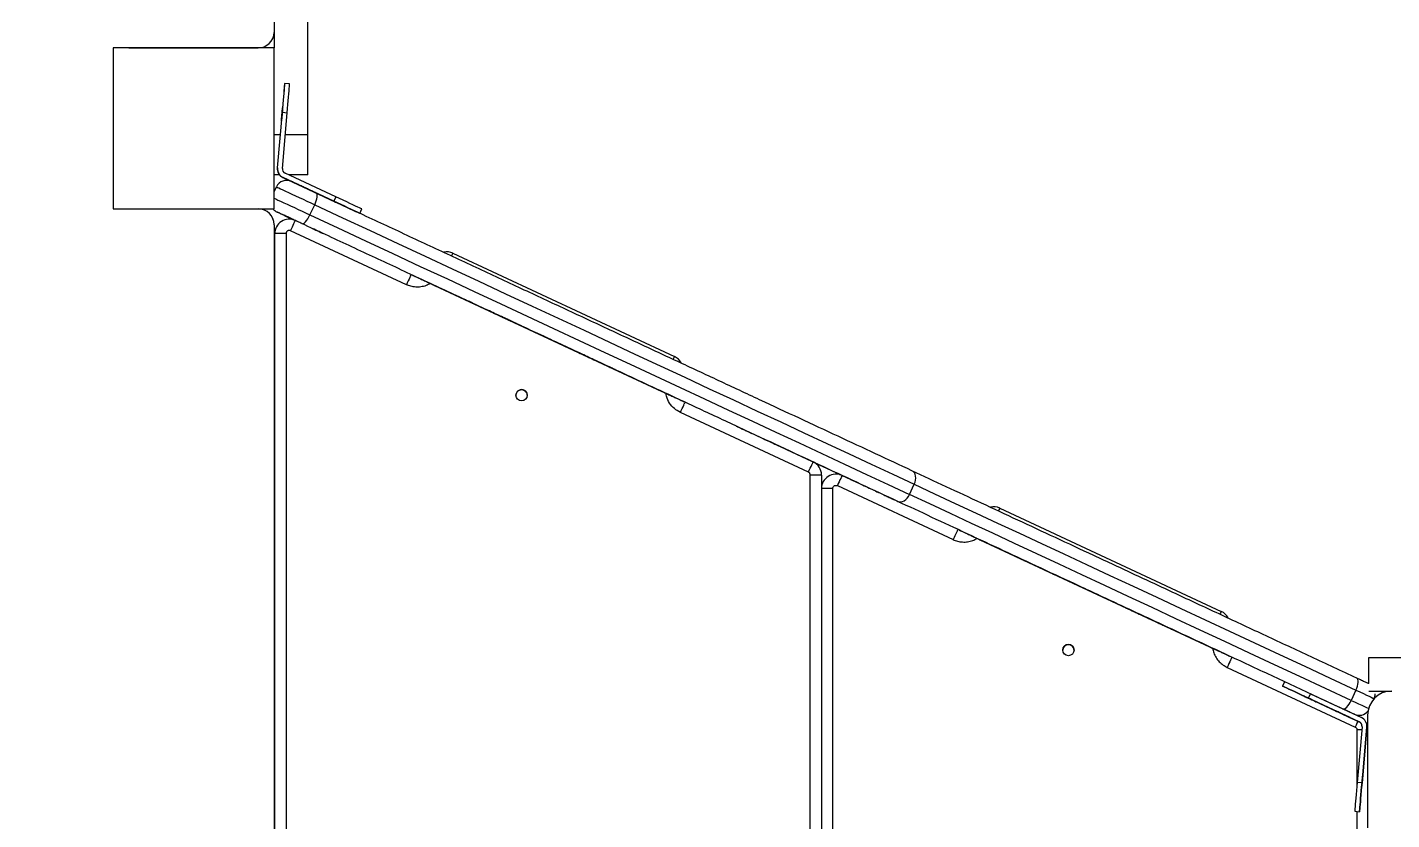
# Model space of a CAD drawing. Header units: millimetres. Extents: x -8083 to 6576, y -6691 to 5601.
# Drawn here: x -1966 to -1118, y -890 to -397 of the extents above; entities that cross this region are included whole.
import ezdxf

# ---------------------------------------------------------------- set-up
doc = ezdxf.new("R2010")
doc.units = ezdxf.units.MM
for name, color, linetype in [('DIKOM_ОБЪЕКТ', 7, 'Continuous'), ('DIKOM_РАЗМЕР_ЗОНА', 7, 'Continuous'), ('DIKOM_РАЗМЕР_ОБЪЕКТА', 7, 'Continuous')]:
    doc.layers.add(name, color=color, linetype=linetype)
doc.styles.add('style1', font='arial.ttf', dxfattribs={"width": 0.8})
doc.dimstyles.new('1-50', dxfattribs={"dimtxt": 300, "dimasz": 200, "dimexe": 100, "dimexo": 0, "dimgap": 100, "dimtad": 1, "dimtxsty": 'style1', "dimcen": 200, "dimclrd": 7, "dimclre": 7, "dimclrt": 7, "dimadec": 1, "dimazin": 2, "dimtfac": 1, "dimtmove": 0, "dimatfit": 2, "dimfxl": 0, "dimlwd": 25, "dimlwe": 18, "dimarcsym": 0})

# ---------------------------------------------------------------- blocks, each defined once
blk = doc.blocks.new('*D9')
at = {"layer": 'Defpoints', "color": 0, "transparency": 16777216}
for p in [(-396.43, 3600.54), (-7041.64, -3045.53), (-3854.35, -3045.53)]:
    blk.add_point(p, dxfattribs=at)
at = {"layer": 'DIKOM_РАЗМЕР_ОБЪЕКТА', "color": 7, "lineweight": 18, "transparency": 16777216}
for p, q in [((-396.43, 3600.54), (-7141.64, 3600.54)), ((-3854.35, -3045.53), (-7141.64, -3045.53))]:
    blk.add_line(p, q, dxfattribs=at)
at = {"layer": 'DIKOM_РАЗМЕР_ОБЪЕКТА', "color": 7, "lineweight": 25, "transparency": 16777216}
blk.add_line((-7041.64, 3400.54), (-7041.64, -2845.53), dxfattribs=at)
at = {"layer": 'DIKOM_РАЗМЕР_ОБЪЕКТА', "color": 7, "transparency": 16777216}
for points in [[(-7074.97, 3400.54), (-7008.3, 3400.54), (-7041.64, 3600.54)], [(-7074.97, -2845.53), (-7008.3, -2845.53), (-7041.64, -3045.53)]]:
    blk.add_solid(points, dxfattribs=at)
at = {"layer": 'DIKOM_РАЗМЕР_ОБЪЕКТА', "color": 7, "transparency": 16777216, "insert": (-7294.81, 463.59), "char_height": 300, "attachment_point": 5, "rotation": 90, "style": 'style1'}
blk.add_mtext('6650', dxfattribs=at)
blk = doc.blocks.new('*D10')
at = {"layer": 'Defpoints', "color": 0, "transparency": 16777216}
for p in [(-4711.62, -59.88), (5076.72, -1609.88), (5076.72, -5900.19)]:
    blk.add_point(p, dxfattribs=at)
at = {"layer": 'DIKOM_РАЗМЕР_ОБЪЕКТА', "color": 7, "lineweight": 18, "transparency": 16777216}
for p, q in [((-4711.62, -59.88), (-4711.62, -6000.19)), ((5076.72, -1609.88), (5076.72, -6000.19))]:
    blk.add_line(p, q, dxfattribs=at)
at = {"layer": 'DIKOM_РАЗМЕР_ОБЪЕКТА', "color": 7, "lineweight": 25, "transparency": 16777216}
blk.add_line((-4511.62, -5900.19), (4876.72, -5900.19), dxfattribs=at)
at = {"layer": 'DIKOM_РАЗМЕР_ОБЪЕКТА', "color": 7, "transparency": 16777216}
for points in [[(-4511.62, -5866.86), (-4511.62, -5933.52), (-4711.62, -5900.19)], [(4876.72, -5866.86), (4876.72, -5933.52), (5076.72, -5900.19)]]:
    blk.add_solid(points, dxfattribs=at)
at = {"layer": 'DIKOM_РАЗМЕР_ОБЪЕКТА', "color": 7, "transparency": 16777216, "insert": (410.05, -5647.02), "char_height": 300, "attachment_point": 5, "style": 'style1'}
blk.add_mtext('10000', dxfattribs=at)
blk = doc.blocks.new('*D12')
at = {"layer": 'Defpoints', "color": 0, "transparency": 16777216}
for p in [(-682.93, 5600.54), (-7632.54, -5169.06), (-3908.34, -5169.06)]:
    blk.add_point(p, dxfattribs=at)
at = {"layer": 'DIKOM_РАЗМЕР_ЗОНА', "color": 7, "lineweight": 18, "transparency": 16777216}
for p, q in [((-682.93, 5600.54), (-7732.54, 5600.54)), ((-3908.34, -5169.06), (-7732.54, -5169.06))]:
    blk.add_line(p, q, dxfattribs=at)
at = {"layer": 'DIKOM_РАЗМЕР_ЗОНА', "color": 7, "lineweight": 25, "transparency": 16777216}
blk.add_line((-7632.54, 5400.54), (-7632.54, -4969.06), dxfattribs=at)
at = {"layer": 'DIKOM_РАЗМЕР_ЗОНА', "color": 7, "transparency": 16777216}
for points in [[(-7665.87, 5400.54), (-7599.2, 5400.54), (-7632.54, 5600.54)], [(-7665.87, -4969.06), (-7599.2, -4969.06), (-7632.54, -5169.06)]]:
    blk.add_solid(points, dxfattribs=at)
at = {"layer": 'DIKOM_РАЗМЕР_ЗОНА', "color": 7, "transparency": 16777216, "insert": (-7885.71, 474.85), "char_height": 300, "attachment_point": 5, "rotation": 90, "style": 'style1'}
blk.add_mtext('10800', dxfattribs=at)

msp = doc.modelspace()

# ---------------------------------------------------------------- linework, layer by layer
at = {"layer": 'DIKOM_ОБЪЕКТ', "color": 7, "linetype": 'Continuous', "lineweight": 15}
for p, q in [((-1812.93, -393.84), (-1812.93, -409.882)), ((-1791.93, -463.84), (-1791.93, -393.84)), ((-1912.93, -409.882), (-1912.93, -509.882)), ((-1812.93, -409.882), (-1912.93, -409.882)), ((-1903.201, -409.882), (-1902.925, -409.878)), ((-1902.925, -409.878), (-1822.925, -409.878)), ((-1812.93, -509.882), (-1812.93, -409.882)), ((-1803.311, -432.139), (-1806.299, -431.878)), ((-1807.995, -449.75), (-1811.028, -484.403)), ((-1810.772, -484.522), (-1807.739, -449.869)), ((-1807.783, -484.783), (-1804.751, -450.13)), ((-1807.739, -449.869), (-1804.751, -450.13)), ((-1809.228, -463.84), (-1812.93, -463.84)), ((-1791.93, -463.84), (-1805.951, -463.84)), ((-1791.93, -488.838), (-1791.93, -463.84)), ((-1809.599, -488.838), (-1812.93, -488.838)), ((-1810.772, -484.522), (-1811.028, -484.403)), ((-1807.33, -490.483), (-1807.586, -490.363)), ((-1807.586, -490.363), (-1776.061, -505.064)), ((-1807.459, -490.423), (-1807.459, -490.423)), ((-1775.933, -505.124), (-1807.459, -490.423)), ((-1807.459, -490.423), (-1775.933, -505.124)), ((-1807.459, -490.423), (-1807.459, -490.423)), ((-1775.933, -505.124), (-1807.459, -490.423)), ((-1807.459, -490.423), (-1775.933, -505.124)), ((-1807.459, -490.424), (-1807.459, -490.424)), ((-1775.933, -505.125), (-1807.459, -490.424)), ((-1807.459, -490.424), (-1775.933, -505.125)), ((-1775.805, -505.183), (-1807.33, -490.483)), ((-1774.537, -502.464), (-1806.062, -487.764)), ((-1791.93, -488.838), (-1803.758, -488.838)), ((-1812.93, -499.28), (-1811.518, -496.253)), ((-1790.655, -513.706), (-1787.697, -507.362)), ((-1775.933, -505.124), (-1775.933, -505.124)), ((-1774.537, -502.464), (-1775.805, -505.183)), ((-1772.852, -506.561), (-1773.232, -506.383)), ((-1912.93, -509.882), (-1812.93, -509.882)), ((-1811.091, -511.9), (-1811.091, -511.902)), ((-1806.162, -514.2), (-1799.724, -517.202)), ((-1759.619, -512.731), (-1758.351, -510.012)), ((-1759.619, -512.731), (-1758.351, -510.012)), ((-1759.619, -512.732), (-1758.351, -510.013)), ((-1759.619, -512.732), (-1758.351, -510.013)), ((-1812.927, -519.672), (-1812.927, -519.67)), ((-1812.925, -519.878), (-1812.925, -1077.09)), ((-1812.518, -1092.093), (-1812.518, -525.363)), ((-1805.518, -525.363), (-1805.518, -1092.093)), ((-1730.669, -557.126), (-1802.673, -523.551)), ((-1701.677, -537.544), (-1563.918, -601.782)), ((-1713.21, -557.544), (-1571.826, -623.473)), ((-1697.802, -564.728), (-1697.802, -564.728)), ((-1596.296, -612.061), (-1596.296, -612.062)), ((-1558.231, -629.812), (-1558.345, -629.759)), ((-1558.231, -629.812), (-1558.231, -629.812)), ((-1480.673, -673.702), (-1560.283, -636.579)), ((-1525.604, -645.026), (-1525.604, -645.025)), ((-1479.518, -675.502), (-1479.518, -675.514)), ((-1479.518, -1390.67), (-1479.518, -675.514)), ((-1472.518, -675.514), (-1472.518, -1390.67)), ((-1465.518, -1401.064), (-1465.518, -683.908)), ((-1462.672, -682.096), (-1390.669, -715.671)), ((-1417.751, -687.594), (-1414.793, -681.25)), ((-1424.097, -692.359), (-1424.097, -692.359)), ((-1361.677, -696.089), (-1223.918, -760.327)), ((-1386.939, -709.687), (-1386.939, -709.687)), ((-1373.991, -715.725), (-1231.314, -782.256)), ((-1353.406, -725.324), (-1353.406, -725.323)), ((-1251.899, -772.656), (-1251.899, -772.657)), ((-1218.365, -788.294), (-1218.474, -788.244)), ((-1218.365, -788.294), (-1218.365, -788.294)), ((-1132.202, -805.167), (-1132.202, -788.882)), ((-1132.202, -788.882), (-1104.999, -788.882)), ((-1220.283, -795.124), (-1140.672, -832.247)), ((-1184.647, -804.016), (-1185.915, -806.735)), ((-1185.915, -806.735), (-1185.915, -806.736)), ((-1169.602, -814.342), (-1168.334, -811.623)), ((-1169.602, -814.342), (-1138.076, -829.043)), ((-1138.076, -829.043), (-1169.602, -814.342)), ((-1169.602, -814.343), (-1169.602, -814.342)), ((-1169.602, -814.343), (-1151.98, -822.56)), ((-1151.98, -822.56), (-1169.602, -814.343)), ((-1168.334, -811.623), (-1136.808, -826.324)), ((-1140.159, -809.314), (-1143.118, -815.658)), ((-1132.202, -809.882), (-1117.93, -809.882)), ((-1128.228, -811.615), (-1128.228, -811.613)), ((-1152.743, -822.204), (-1152.994, -822.086)), ((-1152.994, -822.086), (-1152.994, -822.086)), ((-1152.994, -822.086), (-1152.743, -822.204)), ((-1152.743, -822.204), (-1152.994, -822.087)), ((-1152.994, -822.087), (-1152.994, -822.087)), ((-1152.994, -822.087), (-1152.743, -822.204)), ((-1146.449, -825.139), (-1151.358, -822.849)), ((-1151.358, -822.849), (-1143.805, -826.371)), ((-1128.942, -814.697), (-1128.884, -814.572)), ((-1128.884, -814.573), (-1128.941, -814.696)), ((-1128.884, -814.572), (-1128.884, -814.573)), ((-1148.538, -824.165), (-1145.483, -825.589)), ((-1145.483, -825.59), (-1145.939, -825.377)), ((-1145.939, -825.377), (-1145.483, -825.589)), ((-1144.812, -825.902), (-1145.064, -825.784)), ((-1143.805, -826.371), (-1144.812, -825.902)), ((-1143.805, -826.372), (-1144.812, -825.902)), ((-1144.559, -826.02), (-1138.076, -829.044)), ((-1138.076, -829.044), (-1144.559, -826.02)), ((-1144.559, -826.02), (-1143.805, -826.372)), ((-1143.805, -826.371), (-1143.805, -826.371)), ((-1138.076, -829.043), (-1138.076, -829.043)), ((-1138.076, -829.044), (-1138.076, -829.044)), ((-1132.929, -824.882), (-1132.929, -894.882)), ((-1139.517, -834.059), (-1139.517, -868.176)), ((-1136.355, -832.024), (-1139.386, -866.677)), ((-1133.366, -832.285), (-1136.398, -866.938)), ((-1136.398, -866.938), (-1133.366, -832.285)), ((-1133.366, -832.286), (-1136.398, -866.939)), ((-1136.398, -866.939), (-1133.366, -832.286)), ((-1133.366, -832.285), (-1133.343, -831.762)), ((-1133.343, -831.763), (-1133.366, -832.286)), ((-1133.366, -832.286), (-1133.343, -831.763)), ((-1133.366, -832.285), (-1133.366, -832.285)), ((-1133.366, -832.286), (-1133.366, -832.286)), ((-1133.343, -831.762), (-1133.343, -831.762)), ((-1136.398, -866.938), (-1139.386, -866.677)), ((-1136.398, -866.939), (-1136.398, -866.939)), ((-1140.955, -884.608), (-1137.967, -884.87)), ((-1140.955, -884.609), (-1137.967, -884.87)), ((-1139.517, -884.734), (-1139.517, -1586.968))]:
    msp.add_line(p, q, dxfattribs=at)
at = {"layer": 'DIKOM_ОБЪЕКТ', "color": 7, "linetype": 'Continuous', "lineweight": 15, "flags": 128}
for points in [[(-1807.739, -449.869), (-1807.518, -447.316), (-1807.303, -444.815), (-1807.1, -442.415), (-1806.912, -440.165), (-1806.743, -438.112), (-1806.598, -436.297), (-1806.479, -434.757), (-1806.387, -433.523), (-1806.326, -432.621), (-1806.297, -432.069), (-1806.298, -431.878), (-1806.333, -432.052), (-1806.398, -432.588), (-1806.493, -433.474), (-1806.617, -434.692), (-1806.766, -436.219), (-1806.937, -438.022), (-1807.127, -440.065), (-1807.332, -442.306), (-1807.548, -444.7), (-1807.771, -447.199), (-1807.995, -449.75)], [(-1804.751, -450.13), (-1804.529, -447.578), (-1804.314, -445.076), (-1804.111, -442.676), (-1803.923, -440.427), (-1803.755, -438.373), (-1803.61, -436.558), (-1803.49, -435.018), (-1803.399, -433.785), (-1803.338, -432.883), (-1803.308, -432.33), (-1803.31, -432.139), (-1803.311, -432.139)], [(-1808.338, -455.189), (-1808.332, -455.007), (-1808.294, -454.485), (-1808.23, -453.665), (-1808.142, -452.613), (-1808.04, -451.415), (-1807.931, -450.167), (-1807.824, -448.971), (-1807.727, -447.924), (-1807.649, -447.11), (-1807.595, -446.596), (-1807.571, -446.422), (-1807.578, -446.604), (-1807.615, -447.126), (-1807.68, -447.946), (-1807.767, -448.998), (-1807.869, -450.196), (-1807.978, -451.444), (-1808.086, -452.64), (-1808.182, -453.687), (-1808.261, -454.501), (-1808.314, -455.015), (-1808.338, -455.189)], [(-1811.518, -496.253), (-1811.353, -496.33), (-1810.861, -496.56), (-1810.051, -496.937), (-1808.938, -497.456), (-1807.542, -498.108), (-1805.888, -498.879), (-1804.006, -499.756), (-1801.932, -500.724), (-1799.701, -501.764), (-1797.356, -502.857), (-1794.939, -503.984), (-1792.494, -505.125), (-1790.065, -506.257), (-1787.697, -507.362)], [(-1787.697, -507.362), (-1787.158, -506.106), (-1786.716, -504.863), (-1786.389, -503.68), (-1786.189, -502.603), (-1786.123, -501.673), (-1786.194, -500.926), (-1786.4, -500.391), (-1786.732, -500.088)], [(-1812.93, -503.319), (-1811.896, -503.801), (-1810.5, -504.452), (-1808.846, -505.223), (-1806.965, -506.1), (-1804.89, -507.068), (-1802.66, -508.108), (-1800.315, -509.201), (-1797.897, -510.328), (-1795.452, -511.469), (-1793.023, -512.601), (-1790.655, -513.706)], [(-1787.697, -507.362), (-1770.361, -515.445), (-1753.139, -523.476), (-1736.037, -531.451), (-1719.062, -539.366), (-1702.218, -547.221), (-1685.512, -555.011), (-1668.95, -562.734), (-1652.538, -570.387), (-1636.28, -577.968), (-1620.184, -585.474), (-1604.254, -592.902), (-1588.497, -600.25), (-1572.918, -607.515), (-1557.522, -614.694), (-1542.314, -621.786), (-1527.3, -628.787), (-1512.486, -635.695), (-1497.876, -642.507), (-1483.476, -649.222), (-1469.29, -655.837), (-1455.324, -662.35), (-1441.583, -668.757), (-1428.071, -675.058), (-1414.793, -681.25)], [(-1780.459, -503.013), (-1780.467, -503.01), (-1780.787, -502.861), (-1780.827, -502.842)], [(-1780.459, -503.014), (-1780.467, -503.01), (-1780.787, -502.861), (-1780.827, -502.842)], [(-1776.808, -504.715), (-1775.686, -505.239), (-1774.657, -505.718), (-1773.805, -506.116), (-1773.199, -506.398), (-1772.888, -506.543), (-1772.896, -506.539), (-1773.225, -506.386), (-1773.846, -506.097), (-1774.71, -505.694), (-1775.746, -505.211), (-1776.87, -504.686), (-1777.993, -504.163), (-1779.021, -503.683), (-1779.874, -503.286), (-1780.48, -503.003), (-1780.791, -502.858), (-1780.782, -502.862), (-1780.453, -503.015), (-1779.833, -503.305), (-1778.969, -503.708), (-1777.933, -504.191), (-1776.808, -504.715)], [(-1776.061, -505.064), (-1773.738, -506.147), (-1771.46, -507.209), (-1769.272, -508.229), (-1767.221, -509.186), (-1765.347, -510.06), (-1763.688, -510.833), (-1762.279, -511.491), (-1761.147, -512.018), (-1760.317, -512.405), (-1759.804, -512.644), (-1759.62, -512.73), (-1759.768, -512.661), (-1760.245, -512.439), (-1761.041, -512.068), (-1762.14, -511.555), (-1763.521, -510.911), (-1765.154, -510.15), (-1767.006, -509.286), (-1769.04, -508.338), (-1771.214, -507.324), (-1773.485, -506.265), (-1775.805, -505.183)], [(-1775.933, -505.124), (-1773.611, -506.207), (-1771.337, -507.267), (-1769.156, -508.284), (-1767.113, -509.237), (-1765.25, -510.106), (-1763.604, -510.873), (-1762.209, -511.523), (-1761.094, -512.044), (-1760.28, -512.423), (-1759.785, -512.654), (-1759.619, -512.731), (-1759.785, -512.654), (-1760.28, -512.423), (-1761.094, -512.044), (-1762.209, -511.523), (-1763.604, -510.873), (-1765.25, -510.106), (-1767.113, -509.237), (-1769.156, -508.284), (-1771.337, -507.267), (-1773.611, -506.207), (-1775.933, -505.124)], [(-1775.933, -505.124), (-1773.611, -506.207), (-1771.337, -507.268), (-1769.156, -508.285), (-1767.113, -509.237), (-1765.25, -510.106), (-1763.604, -510.874), (-1762.209, -511.524), (-1761.094, -512.044), (-1760.28, -512.423), (-1759.785, -512.654), (-1759.619, -512.732), (-1759.785, -512.654), (-1760.28, -512.423), (-1761.094, -512.044), (-1762.209, -511.524), (-1763.604, -510.873), (-1765.25, -510.106), (-1767.113, -509.237), (-1769.156, -508.285), (-1771.337, -507.268), (-1773.611, -506.207), (-1775.933, -505.124)], [(-1775.933, -505.125), (-1773.611, -506.208), (-1771.337, -507.268), (-1769.156, -508.285), (-1767.113, -509.238), (-1765.25, -510.107), (-1763.604, -510.874), (-1762.209, -511.524), (-1761.094, -512.045), (-1760.28, -512.424), (-1759.785, -512.655), (-1759.619, -512.732), (-1759.785, -512.655), (-1760.28, -512.424), (-1761.094, -512.045), (-1762.209, -511.524), (-1763.604, -510.874), (-1765.25, -510.106), (-1767.113, -509.238), (-1769.156, -508.285), (-1771.337, -507.268), (-1773.611, -506.207), (-1775.933, -505.125)], [(-1758.351, -510.012), (-1758.5, -509.942), (-1758.977, -509.72), (-1759.773, -509.349), (-1760.873, -508.836), (-1762.253, -508.193), (-1763.886, -507.431), (-1765.738, -506.567), (-1767.772, -505.619), (-1769.947, -504.605), (-1772.217, -503.546), (-1774.537, -502.464)], [(-1802.673, -523.551), (-1802.095, -522.313), (-1801.54, -521.123), (-1801.029, -520.026), (-1800.581, -519.065), (-1800.213, -518.276), (-1799.939, -517.689), (-1799.771, -517.328), (-1799.714, -517.207)], [(-1795.607, -519.12), (-1795.161, -519.18), (-1794.619, -518.993), (-1794.001, -518.568), (-1793.33, -517.919), (-1792.634, -517.074), (-1791.938, -516.063), (-1791.27, -514.926), (-1790.655, -513.706)], [(-1790.655, -513.706), (-1773.319, -521.789), (-1756.097, -529.82), (-1738.996, -537.795), (-1722.02, -545.711), (-1705.177, -553.565), (-1688.471, -561.355), (-1671.909, -569.078), (-1655.496, -576.731), (-1639.239, -584.312), (-1623.142, -591.818), (-1607.213, -599.246), (-1591.456, -606.594), (-1575.876, -613.859), (-1560.48, -621.038), (-1545.272, -628.13), (-1530.258, -635.131), (-1515.444, -642.039), (-1500.834, -648.852), (-1486.434, -655.566), (-1472.249, -662.181), (-1458.283, -668.694), (-1444.541, -675.101), (-1431.029, -681.402), (-1417.751, -687.594)], [(-1805.518, -525.363), (-1806.883, -525.363), (-1808.196, -525.363), (-1809.406, -525.363), (-1810.467, -525.363), (-1811.338, -525.363), (-1811.985, -525.363), (-1812.383, -525.363), (-1812.518, -525.363)], [(-1789.34, -522.043), (-1789.179, -522.118), (-1788.71, -522.337), (-1787.975, -522.679), (-1787.038, -523.116), (-1785.985, -523.607), (-1784.907, -524.11), (-1783.902, -524.579), (-1783.057, -524.973), (-1782.448, -525.256), (-1782.129, -525.405), (-1782.129, -525.405), (-1782.448, -525.256), (-1783.057, -524.973), (-1783.902, -524.579), (-1784.907, -524.11), (-1785.985, -523.607), (-1787.038, -523.116), (-1787.975, -522.679), (-1788.71, -522.337), (-1789.179, -522.118), (-1789.34, -522.043)], [(-1789.34, -522.043), (-1789.179, -522.118), (-1788.71, -522.337), (-1787.975, -522.68), (-1787.038, -523.116), (-1785.985, -523.607), (-1784.907, -524.11), (-1783.902, -524.579), (-1783.057, -524.973), (-1782.448, -525.257), (-1782.129, -525.405), (-1782.129, -525.405), (-1782.448, -525.257), (-1783.057, -524.973), (-1783.902, -524.579), (-1784.907, -524.11), (-1785.985, -523.607), (-1787.038, -523.116), (-1787.975, -522.68), (-1788.71, -522.337), (-1789.179, -522.118), (-1789.34, -522.043)], [(-1789.34, -522.044), (-1789.179, -522.119), (-1788.71, -522.338), (-1787.975, -522.68), (-1787.038, -523.117), (-1785.985, -523.608), (-1784.907, -524.11), (-1783.902, -524.579), (-1783.057, -524.973), (-1782.448, -525.257), (-1782.129, -525.406), (-1782.129, -525.406), (-1782.448, -525.257), (-1783.057, -524.973), (-1783.902, -524.579), (-1784.907, -524.11), (-1785.985, -523.608), (-1787.038, -523.117), (-1787.975, -522.68), (-1788.71, -522.338), (-1789.179, -522.119), (-1789.34, -522.044)], [(-1789.34, -522.044), (-1789.179, -522.119), (-1788.71, -522.338), (-1787.975, -522.681), (-1787.038, -523.117), (-1785.985, -523.608), (-1784.907, -524.111), (-1783.902, -524.58), (-1783.057, -524.974), (-1782.448, -525.258), (-1782.129, -525.406), (-1782.129, -525.406), (-1782.448, -525.258), (-1783.057, -524.974), (-1783.902, -524.58), (-1784.907, -524.111), (-1785.985, -523.608), (-1787.038, -523.117), (-1787.975, -522.681), (-1788.71, -522.338), (-1789.179, -522.119), (-1789.34, -522.044)], [(-1702.52, -539.352), (-1702.175, -538.614), (-1701.902, -538.027), (-1701.734, -537.666), (-1701.677, -537.544)], [(-1727.71, -550.782), (-1727.768, -550.904), (-1727.936, -551.265), (-1728.209, -551.852), (-1728.577, -552.64), (-1729.026, -553.602), (-1729.537, -554.699), (-1730.092, -555.889), (-1730.669, -557.126)], [(-1564.761, -603.59), (-1564.417, -602.852), (-1564.143, -602.265), (-1563.975, -601.904), (-1563.918, -601.782)], [(-1560.283, -636.579), (-1559.706, -635.341), (-1559.151, -634.151), (-1558.64, -633.054), (-1558.191, -632.093), (-1557.823, -631.304), (-1557.55, -630.717), (-1557.381, -630.356), (-1557.325, -630.235)], [(-1480.673, -673.702), (-1480.095, -672.464), (-1479.541, -671.274), (-1479.029, -670.177), (-1478.581, -669.216), (-1478.213, -668.427), (-1477.939, -667.841), (-1477.771, -667.48), (-1477.714, -667.358)], [(-1472.518, -675.514), (-1472.652, -675.514), (-1473.05, -675.514), (-1473.697, -675.514), (-1474.568, -675.514), (-1475.629, -675.514), (-1476.839, -675.514), (-1478.152, -675.514), (-1479.518, -675.514)], [(-1459.714, -675.751), (-1459.771, -675.873), (-1459.939, -676.234), (-1460.213, -676.821), (-1460.581, -677.61), (-1461.029, -678.571), (-1461.54, -679.668), (-1462.095, -680.858), (-1462.672, -682.096)], [(-1414.793, -681.25), (-1414.301, -679.972), (-1413.997, -678.665), (-1413.893, -677.378), (-1413.994, -676.161), (-1414.295, -675.06), (-1414.785, -674.118), (-1415.444, -673.371), (-1416.248, -672.848)], [(-1465.518, -683.908), (-1466.883, -683.908), (-1468.197, -683.908), (-1469.407, -683.908), (-1470.467, -683.908), (-1471.338, -683.908), (-1471.985, -683.908), (-1472.383, -683.908), (-1472.518, -683.908)], [(-1414.793, -681.25), (-1402.196, -687.124), (-1389.361, -693.109), (-1376.293, -699.202), (-1362.999, -705.402), (-1349.482, -711.705), (-1335.749, -718.109), (-1321.805, -724.611), (-1307.656, -731.209), (-1293.307, -737.9), (-1278.765, -744.681), (-1264.035, -751.55), (-1249.123, -758.503), (-1234.035, -765.539), (-1218.777, -772.654), (-1203.356, -779.845), (-1187.777, -787.109), (-1172.047, -794.444), (-1156.172, -801.847), (-1140.159, -809.314)], [(-1425.123, -691.88), (-1424.205, -692.16), (-1423.209, -692.185), (-1422.173, -691.954), (-1421.136, -691.477), (-1420.139, -690.772), (-1419.22, -689.865), (-1418.413, -688.792), (-1417.751, -687.594)], [(-1143.118, -815.658), (-1159.131, -808.191), (-1175.005, -800.789), (-1190.735, -793.454), (-1206.314, -786.189), (-1221.736, -778.998), (-1236.993, -771.883), (-1252.081, -764.847), (-1266.993, -757.894), (-1281.724, -751.025), (-1296.266, -744.244), (-1310.614, -737.553), (-1324.763, -730.955), (-1338.708, -724.453), (-1352.441, -718.049), (-1365.957, -711.746), (-1379.252, -705.547), (-1392.319, -699.453), (-1405.154, -693.468), (-1417.751, -687.594)], [(-1361.677, -696.089), (-1361.734, -696.211), (-1361.902, -696.572), (-1362.175, -697.158), (-1362.508, -697.87)], [(-1387.711, -709.327), (-1387.767, -709.449), (-1387.936, -709.81), (-1388.209, -710.396), (-1388.577, -711.185), (-1389.025, -712.147), (-1389.537, -713.244), (-1390.092, -714.434), (-1390.669, -715.671)], [(-1223.918, -760.327), (-1223.975, -760.449), (-1224.143, -760.81), (-1224.416, -761.396), (-1224.749, -762.108)], [(-1217.325, -788.779), (-1217.382, -788.901), (-1217.55, -789.262), (-1217.823, -789.849), (-1218.191, -790.638), (-1218.64, -791.599), (-1219.151, -792.696), (-1219.706, -793.886), (-1220.283, -795.124)], [(-1140.159, -809.314), (-1139.628, -808.055), (-1139.209, -806.801), (-1138.92, -805.601), (-1138.77, -804.5), (-1138.765, -803.542), (-1138.906, -802.762), (-1139.187, -802.192), (-1139.599, -801.852)], [(-1169.602, -814.342), (-1171.923, -813.26), (-1174.198, -812.199), (-1176.378, -811.182), (-1178.422, -810.23), (-1180.285, -809.361), (-1181.931, -808.593), (-1183.325, -807.943), (-1184.441, -807.423), (-1185.254, -807.043), (-1185.749, -806.813), (-1185.915, -806.735), (-1185.749, -806.813), (-1185.254, -807.043), (-1184.441, -807.423), (-1183.325, -807.943), (-1181.931, -808.593), (-1180.285, -809.361), (-1178.422, -810.229), (-1176.378, -811.182), (-1174.198, -812.199), (-1171.923, -813.26), (-1169.602, -814.342)], [(-1169.602, -814.343), (-1171.923, -813.26), (-1174.198, -812.2), (-1176.378, -811.183), (-1178.422, -810.23), (-1180.285, -809.361), (-1181.931, -808.594), (-1183.325, -807.943), (-1184.441, -807.423), (-1185.254, -807.044), (-1185.749, -806.813), (-1185.915, -806.736), (-1185.749, -806.813), (-1185.254, -807.044), (-1184.441, -807.423), (-1183.325, -807.943), (-1181.931, -808.594), (-1180.285, -809.361), (-1178.422, -810.23), (-1176.378, -811.183), (-1174.198, -812.2), (-1171.923, -813.26), (-1169.602, -814.343)], [(-1168.696, -814.765), (-1167.572, -815.289), (-1166.539, -815.77), (-1165.682, -816.17), (-1165.068, -816.456), (-1164.748, -816.605), (-1164.748, -816.605), (-1165.068, -816.456), (-1165.682, -816.17), (-1166.539, -815.77), (-1167.572, -815.289), (-1168.696, -814.765), (-1169.819, -814.241), (-1170.851, -813.76), (-1171.709, -813.36), (-1172.323, -813.073), (-1172.642, -812.924), (-1172.642, -812.924), (-1172.323, -813.073), (-1171.709, -813.359), (-1170.851, -813.759), (-1169.819, -814.241), (-1168.696, -814.765)], [(-1168.696, -814.765), (-1167.572, -815.289), (-1166.539, -815.771), (-1165.682, -816.171), (-1165.068, -816.457), (-1164.748, -816.606), (-1164.748, -816.606), (-1165.068, -816.457), (-1165.682, -816.171), (-1166.539, -815.771), (-1167.572, -815.289), (-1168.696, -814.765), (-1169.819, -814.242), (-1170.851, -813.76), (-1171.709, -813.36), (-1172.323, -813.074), (-1172.642, -812.925), (-1172.642, -812.925), (-1172.323, -813.074), (-1171.709, -813.36), (-1170.851, -813.76), (-1169.819, -814.242), (-1168.696, -814.765)], [(-1140.159, -809.314), (-1137.761, -810.432), (-1135.565, -811.456), (-1133.619, -812.364), (-1131.964, -813.135), (-1130.639, -813.753), (-1129.671, -814.205), (-1129.082, -814.479), (-1128.884, -814.572)], [(-1148.473, -820.884), (-1147.949, -820.98), (-1147.331, -820.829), (-1146.643, -820.436), (-1145.912, -819.817), (-1145.165, -818.994), (-1144.432, -818.001), (-1143.741, -816.874), (-1143.118, -815.658)], [(-1143.118, -815.658), (-1140.719, -816.776), (-1138.523, -817.801), (-1136.577, -818.708), (-1134.923, -819.479), (-1133.598, -820.097), (-1132.63, -820.549), (-1132.332, -820.688)], [(-1138.982, -828.621), (-1139.029, -828.722), (-1139.54, -829.819), (-1140.095, -831.009), (-1140.672, -832.247)], [(-1133.855, -829.339), (-1133.32, -830.345), (-1132.929, -831.367)], [(-1136.533, -834.059), (-1136.839, -834.059), (-1138.152, -834.059), (-1139.517, -834.059)], [(-1132.929, -834.059), (-1133.051, -834.059), (-1133.521, -834.059)], [(-1135.927, -861.559), (-1135.943, -861.736), (-1135.988, -862.254), (-1136.059, -863.071), (-1136.151, -864.121), (-1136.256, -865.318), (-1136.365, -866.566), (-1136.47, -867.763), (-1136.562, -868.812), (-1136.633, -869.629), (-1136.679, -870.148), (-1136.694, -870.325), (-1136.679, -870.148), (-1136.633, -869.629), (-1136.562, -868.812), (-1136.47, -867.763), (-1136.365, -866.566), (-1136.256, -865.318), (-1136.151, -864.121), (-1136.059, -863.071), (-1135.988, -862.254), (-1135.943, -861.736), (-1135.927, -861.559)], [(-1135.927, -861.559), (-1135.943, -861.737), (-1135.988, -862.255), (-1136.059, -863.072), (-1136.151, -864.122), (-1136.256, -865.319), (-1136.365, -866.566), (-1136.47, -867.763), (-1136.562, -868.813), (-1136.633, -869.63), (-1136.679, -870.148), (-1136.694, -870.326), (-1136.679, -870.148), (-1136.633, -869.63), (-1136.562, -868.813), (-1136.47, -867.763), (-1136.365, -866.566), (-1136.256, -865.319), (-1136.151, -864.122), (-1136.059, -863.072), (-1135.988, -862.255), (-1135.943, -861.737), (-1135.927, -861.559)], [(-1139.386, -866.677), (-1139.609, -869.228), (-1139.828, -871.728), (-1140.038, -874.126), (-1140.235, -876.371), (-1140.414, -878.419), (-1140.572, -880.228), (-1140.706, -881.762), (-1140.814, -882.988), (-1140.892, -883.882), (-1140.939, -884.426), (-1140.955, -884.608), (-1140.955, -884.608)], [(-1136.398, -866.938), (-1136.621, -869.49), (-1136.84, -871.99), (-1137.049, -874.387), (-1137.246, -876.633), (-1137.425, -878.681), (-1137.583, -880.49), (-1137.717, -882.023), (-1137.825, -883.249), (-1137.903, -884.143), (-1137.951, -884.687), (-1137.967, -884.87), (-1137.951, -884.687), (-1137.903, -884.143), (-1137.825, -883.249), (-1137.717, -882.023), (-1137.583, -880.49), (-1137.425, -878.681), (-1137.246, -876.633), (-1137.049, -874.387), (-1136.84, -871.99), (-1136.621, -869.49), (-1136.398, -866.938)], [(-1136.398, -866.939), (-1136.621, -869.491), (-1136.84, -871.991), (-1137.049, -874.388), (-1137.246, -876.633), (-1137.425, -878.681), (-1137.583, -880.49), (-1137.717, -882.024), (-1137.825, -883.25), (-1137.903, -884.144), (-1137.951, -884.688), (-1137.967, -884.87), (-1137.951, -884.688), (-1137.903, -884.144), (-1137.825, -883.25), (-1137.717, -882.024), (-1137.583, -880.49), (-1137.425, -878.681), (-1137.246, -876.633), (-1137.049, -874.388), (-1136.84, -871.991), (-1136.621, -869.491), (-1136.398, -866.939)]]:
    msp.add_lwpolyline(points, dxfattribs=at)
at = {"layer": 'DIKOM_ОБЪЕКТ', "color": 7, "linetype": 'Continuous', "lineweight": 15}
for centre in [(-1659, -625.854), (-1319, -784.399)]:
    msp.add_circle(centre, 3.5, dxfattribs=at)
for centre, radius, start, end in [((-1822.925, -399.878), 10, 270, 358.215521), ((-1805.05, -484.925), 6.001, 175.004375, 244.994476), ((-1804.795, -485.045), 6, 174.998059, 245.000793), ((-1804.795, -485.045), 3, 174.995745, 245.009982), ((-1805.174, -499.212), 7, 65, 155), ((-1859.704, -692.303), 205.045, 64.939234, 65.052441), ((-1822.925, -519.878), 10, 359.999915, 88.414485), ((-1822.925, -519.876), 10, 1.18119, 88.165464), ((-1808.133, -505.557), 7, 218.151, 245), ((-1808.133, -505.556), 7, 218.168644, 245), ((-1803.518, -525.363), 9, 65, 180), ((-1705.48, -545.701), 9, 65, 102.677336), ((-1567.722, -609.939), 9, 27.371601, 65), ((-1659, -625.854), 3.5, 0, 180.360333), ((-1481.518, -675.514), 9, 0, 65), ((-1463.518, -683.908), 9, 65, 180), ((-1365.48, -704.246), 9, 65, 102.67734), ((-1227.722, -768.484), 9, 27.371599, 65), ((-1319, -784.399), 3.5, 0, 180), ((-1117.93, -824.882), 15, 90, 180), ((-1135.228, -811.613), 7, 335, 0), ((-1135.228, -811.615), 7, 335, 0), ((-1138.186, -817.958), 7, 245, 321.491918), ((-1138.186, -817.959), 7, 245, 321.487875), ((-1139.343, -831.762), 3, 355, 65), ((-1139.343, -831.762), 3, 0, 65), ((-1139.343, -831.763), 3, 0, 65), ((-1139.343, -831.763), 3, 0, 65), ((-1139.343, -831.762), 6, 355, 65)]:
    msp.add_arc(centre, radius, start, end, dxfattribs=at)
for points, knots in [([(-1786.732, -500.088), (-1787.62, -499.674), (-1789.421, -498.834), (-1792.249, -497.515), (-1794.959, -496.251), (-1797.395, -495.115), (-1799.454, -494.155), (-1801.017, -493.426), (-1802.028, -492.955), (-1802.154, -492.896), (-1802.216, -492.867)], [0, 0, 0, 0, 0.1232396, 0.2500022, 0.3767504, 0.4999932, 0.6232321, 0.7499967, 0.8767585, 1, 1, 1, 1]), ([(-1416.248, -672.848), (-1423.744, -669.352), (-1438.744, -662.357), (-1462.129, -651.453), (-1486.162, -640.246), (-1510.886, -628.717), (-1536.246, -616.892), (-1562.209, -604.784), (-1588.738, -592.414), (-1615.789, -579.8), (-1643.321, -566.962), (-1671.289, -553.92), (-1699.649, -540.695), (-1728.358, -527.308), (-1757.355, -513.787), (-1776.944, -504.652), (-1786.732, -500.088)], [0, 0, 0, 0, 0.0710312, 0.1421529, 0.213518, 0.2850089, 0.3566012, 0.4282879, 0.4999995, 0.5717098, 0.6433981, 0.7149897, 0.7864797, 0.8578457, 0.9289675, 1, 1, 1, 1]), ([(-1795.607, -519.12), (-1796.495, -518.706), (-1798.296, -517.866), (-1801.124, -516.548), (-1803.834, -515.284), (-1806.27, -514.148), (-1808.329, -513.188), (-1809.892, -512.459), (-1810.903, -511.987), (-1811.029, -511.929), (-1811.091, -511.9)], [0, 0, 0, 0, 0.1232387, 0.2499994, 0.3767658, 0.4999923, 0.6232362, 0.7499976, 0.8767579, 1, 1, 1, 1]), ([(-1811.091, -511.902), (-1811.029, -511.931), (-1810.902, -511.989), (-1809.876, -512.468), (-1808.319, -513.194), (-1806.874, -513.868), (-1806.162, -514.2)], [0, 0, 0, 0, 0.2464486, 0.5000052, 0.7535723, 1, 1, 1, 1]), ([(-1802.673, -523.551), (-1802.827, -523.492), (-1803.14, -523.372), (-1803.651, -523.347), (-1804.149, -523.443), (-1804.603, -523.659), (-1804.991, -523.98), (-1805.289, -524.391), (-1805.481, -524.864), (-1805.506, -525.199), (-1805.518, -525.363)], [0, 0, 0, 0, 0.1229349, 0.2500217, 0.376959, 0.4999929, 0.6229953, 0.7500234, 0.8769728, 1, 1, 1, 1]), ([(-1425.123, -691.88), (-1432.619, -688.385), (-1447.62, -681.39), (-1471.005, -670.485), (-1495.037, -659.279), (-1519.761, -647.749), (-1545.121, -635.924), (-1571.084, -623.817), (-1597.613, -611.446), (-1624.664, -598.832), (-1652.196, -585.994), (-1680.164, -572.952), (-1708.525, -559.728), (-1737.233, -546.341), (-1766.23, -532.819), (-1785.819, -523.685), (-1795.607, -519.12)], [0, 0, 0, 0, 0.0710322, 0.1421539, 0.2135187, 0.2850089, 0.3566012, 0.4282889, 0.4999994, 0.5717105, 0.643398, 0.7149896, 0.7864803, 0.8578455, 0.9289673, 1, 1, 1, 1]), ([(-1726.804, -551.205), (-1726.76, -551.226), (-1726.669, -551.268), (-1725.913, -551.621), (-1724.659, -552.205), (-1722.89, -553.03), (-1720.717, -554.044), (-1718.28, -555.18), (-1715.747, -556.361), (-1714.039, -557.158), (-1713.21, -557.544)], [0, 0, 0, 0, 0.1165153, 0.2400132, 0.3686477, 0.5000072, 0.6313583, 0.7599949, 0.8834975, 1, 1, 1, 1]), ([(-1715.753, -556.358), (-1716.631, -556.83), (-1718.48, -557.825), (-1721.599, -558.563), (-1724.815, -558.7), (-1727.896, -558.244), (-1729.762, -557.492), (-1730.669, -557.126)], [0, 0, 0, 0, 0.1919839, 0.4042796, 0.6121529, 0.8117164, 1, 1, 1, 1]), ([(-1647.367, -588.247), (-1649.324, -587.335), (-1653.407, -585.43), (-1659.583, -582.55), (-1665.328, -579.871), (-1670.436, -577.49), (-1674.9, -575.408), (-1679.107, -573.446), (-1683.001, -571.631), (-1686.513, -569.992), (-1689.583, -568.561), (-1692.191, -567.345), (-1694.519, -566.26), (-1696.363, -565.399), (-1697.582, -564.831), (-1697.73, -564.762), (-1697.802, -564.728)], [0, 0, 0, 0, 0.0739315, 0.1542864, 0.2369041, 0.3014864, 0.3660779, 0.4320343, 0.4979969, 0.5639518, 0.6299169, 0.6944989, 0.7590862, 0.8416993, 0.9220581, 1, 1, 1, 1]), ([(-1697.802, -564.728), (-1697.73, -564.762), (-1697.582, -564.831), (-1696.363, -565.399), (-1694.519, -566.259), (-1692.191, -567.344), (-1689.583, -568.56), (-1686.514, -569.992), (-1683.001, -571.63), (-1679.107, -573.445), (-1674.901, -575.407), (-1670.436, -577.489), (-1665.329, -579.87), (-1659.584, -582.549), (-1653.303, -585.478), (-1647.049, -588.394), (-1640.796, -591.31), (-1634.515, -594.239), (-1628.77, -596.918), (-1623.663, -599.3), (-1619.198, -601.381), (-1614.991, -603.343), (-1611.098, -605.159), (-1607.585, -606.797), (-1604.516, -608.228), (-1601.907, -609.444), (-1599.58, -610.53), (-1597.735, -611.39), (-1596.517, -611.958), (-1596.369, -612.027), (-1596.296, -612.061)], [0, 0, 0, 0, 0.038814, 0.0788323, 0.1199759, 0.1521387, 0.1843032, 0.2171502, 0.2499994, 0.2828478, 0.3156959, 0.3478595, 0.3800248, 0.4211658, 0.461183, 0.5000006, 0.5388128, 0.5788322, 0.6199762, 0.6521384, 0.6843027, 0.7171497, 0.7499994, 0.7828468, 0.8156962, 0.8478595, 0.8800243, 0.9211653, 0.9611845, 1, 1, 1, 1]), ([(-1596.296, -612.062), (-1596.369, -612.028), (-1596.517, -611.959), (-1597.735, -611.391), (-1599.58, -610.531), (-1601.907, -609.445), (-1604.516, -608.229), (-1607.584, -606.798), (-1611.098, -605.159), (-1614.991, -603.344), (-1619.198, -601.382), (-1623.662, -599.3), (-1628.77, -596.919), (-1634.515, -594.24), (-1640.691, -591.36), (-1644.775, -589.456), (-1646.732, -588.543)], [0, 0, 0, 0, 0.0779387, 0.1582944, 0.2409106, 0.3054934, 0.370081, 0.4360359, 0.5020002, 0.567956, 0.6339189, 0.6984989, 0.7630865, 0.8456977, 0.9260569, 1, 1, 1, 1]), ([(-1571.826, -623.473), (-1570.996, -623.859), (-1569.288, -624.656), (-1566.755, -625.837), (-1564.318, -626.973), (-1562.145, -627.987), (-1560.376, -628.811), (-1559.123, -629.396), (-1558.366, -629.749), (-1558.275, -629.791), (-1558.231, -629.812)], [0, 0, 0, 0, 0.1165197, 0.240004, 0.36864, 0.5000044, 0.631363, 0.7599882, 0.8834805, 1, 1, 1, 1]), ([(-1560.283, -636.579), (-1561.572, -635.849), (-1564.204, -634.36), (-1567.121, -630.815), (-1568.849, -627.469), (-1569.084, -625.331), (-1569.151, -624.72)], [0, 0, 0, 0, 0.2857585, 0.5832563, 0.8807645, 1, 1, 1, 1]), ([(-1525.604, -645.025), (-1525.531, -645.059), (-1525.383, -645.128), (-1524.165, -645.696), (-1522.32, -646.556), (-1519.993, -647.642), (-1517.384, -648.858), (-1514.316, -650.289), (-1510.802, -651.927), (-1506.909, -653.743), (-1502.702, -655.705), (-1498.237, -657.787), (-1493.13, -660.168), (-1487.385, -662.847), (-1481.104, -665.776), (-1474.851, -668.692), (-1468.597, -671.608), (-1462.316, -674.537), (-1456.572, -677.216), (-1451.464, -679.597), (-1447, -681.679), (-1442.792, -683.641), (-1438.9, -685.456), (-1435.386, -687.095), (-1432.317, -688.526), (-1429.709, -689.742), (-1427.381, -690.827), (-1425.537, -691.687), (-1424.318, -692.256), (-1424.17, -692.325), (-1424.097, -692.359)], [0, 0, 0, 0, 0.0388141, 0.078832, 0.1199755, 0.1521377, 0.1843035, 0.2171495, 0.2500003, 0.2828464, 0.3156969, 0.347858, 0.3800234, 0.4211643, 0.4611839, 0.499999, 0.5388136, 0.5788307, 0.6199748, 0.6521367, 0.6843035, 0.71715, 0.7500001, 0.7828471, 0.8156964, 0.8478585, 0.8800239, 0.9211649, 0.9611845, 1, 1, 1, 1]), ([(-1477.712, -667.359), (-1475.86, -668.223), (-1470.531, -670.708), (-1464.531, -673.506), (-1460.612, -675.333), (-1459.724, -675.747)], [0, 0, 0, 0, 0.291782, 0.8394186, 1, 1, 1, 1]), ([(-1479.518, -675.502), (-1479.533, -675.318), (-1479.566, -674.941), (-1479.814, -674.421), (-1480.183, -673.979), (-1480.512, -673.793), (-1480.673, -673.702)], [0, 0, 0, 0, 0.2449391, 0.499994, 0.7550242, 1, 1, 1, 1]), ([(-1139.599, -801.852), (-1149.113, -797.415), (-1168.137, -788.544), (-1196.128, -775.492), (-1223.7, -762.635), (-1250.782, -750.006), (-1277.332, -737.625), (-1302.792, -725.753), (-1327.17, -714.385), (-1350.453, -703.529), (-1373.078, -692.978), (-1395.086, -682.716), (-1409.193, -676.137), (-1416.248, -672.848)], [0, 0, 0, 0, 0.0931307, 0.1862221, 0.2795123, 0.3730435, 0.4665731, 0.5601534, 0.6483271, 0.7365284, 0.8244166, 0.9121874, 1, 1, 1, 1]), ([(-1465.518, -683.908), (-1465.506, -683.744), (-1465.482, -683.409), (-1465.289, -682.936), (-1464.991, -682.525), (-1464.603, -682.204), (-1464.149, -681.988), (-1463.651, -681.892), (-1463.14, -681.917), (-1462.827, -682.037), (-1462.672, -682.096)], [0, 0, 0, 0, 0.1230095, 0.2500028, 0.3770247, 0.5000241, 0.6230566, 0.74999, 0.8769548, 1, 1, 1, 1]), ([(-1148.473, -820.884), (-1157.988, -816.448), (-1177.012, -807.576), (-1205.003, -794.524), (-1232.575, -781.667), (-1259.657, -769.038), (-1286.207, -756.658), (-1311.667, -744.786), (-1336.045, -733.418), (-1359.328, -722.561), (-1381.953, -712.011), (-1403.961, -701.748), (-1418.068, -695.17), (-1425.123, -691.88)], [0, 0, 0, 0, 0.0931309, 0.1862222, 0.2795123, 0.3730435, 0.4665731, 0.5601534, 0.6483271, 0.7365284, 0.8244166, 0.9121874, 1, 1, 1, 1]), ([(-1386.939, -709.687), (-1386.897, -709.707), (-1386.81, -709.747), (-1386.09, -710.083), (-1384.895, -710.64), (-1383.211, -711.425), (-1381.141, -712.391), (-1378.82, -713.473), (-1376.407, -714.598), (-1374.78, -715.357), (-1373.991, -715.725)], [0, 0, 0, 0, 0.1165129, 0.2400067, 0.3686425, 0.5000015, 0.6313604, 0.7599946, 0.8834852, 1, 1, 1, 1]), ([(-1390.669, -715.671), (-1389.763, -716.037), (-1387.896, -716.789), (-1384.815, -717.245), (-1381.599, -717.108), (-1378.48, -716.37), (-1376.631, -715.375), (-1375.754, -714.903)], [0, 0, 0, 0, 0.1883126, 0.3878762, 0.5957497, 0.808016, 1, 1, 1, 1]), ([(-1353.406, -725.323), (-1353.333, -725.357), (-1353.185, -725.426), (-1351.966, -725.994), (-1350.122, -726.854), (-1347.795, -727.939), (-1345.186, -729.156), (-1342.117, -730.587), (-1338.604, -732.225), (-1334.711, -734.041), (-1330.503, -736.002), (-1326.039, -738.084), (-1320.931, -740.466), (-1315.187, -743.144), (-1308.906, -746.074), (-1302.652, -748.989), (-1296.399, -751.906), (-1290.118, -754.834), (-1284.373, -757.513), (-1279.266, -759.895), (-1274.801, -761.977), (-1270.594, -763.939), (-1266.701, -765.754), (-1263.188, -767.392), (-1260.119, -768.823), (-1257.51, -770.04), (-1255.182, -771.125), (-1253.339, -771.985), (-1252.12, -772.553), (-1251.972, -772.622), (-1251.899, -772.656)], [0, 0, 0, 0, 0.0388142, 0.0788325, 0.1199761, 0.1521373, 0.184303, 0.2171506, 0.2499998, 0.2828464, 0.3156965, 0.34786, 0.3800251, 0.4211663, 0.4611835, 0.5000011, 0.5388133, 0.5788328, 0.6199767, 0.6521389, 0.6843036, 0.7171502, 0.7500003, 0.7828473, 0.8156967, 0.8478588, 0.8800246, 0.9211655, 0.9611845, 1, 1, 1, 1]), ([(-1231.314, -782.256), (-1230.524, -782.624), (-1228.897, -783.383), (-1226.484, -784.508), (-1224.164, -785.591), (-1222.093, -786.556), (-1220.409, -787.341), (-1219.214, -787.898), (-1218.494, -788.234), (-1218.408, -788.274), (-1218.365, -788.294)], [0, 0, 0, 0, 0.1165143, 0.2400229, 0.3686397, 0.4999982, 0.6313566, 0.7599872, 0.8834805, 1, 1, 1, 1]), ([(-1229.282, -783.204), (-1229.079, -784.18), (-1228.653, -786.235), (-1227.214, -789.099), (-1225.251, -791.651), (-1222.922, -793.718), (-1221.146, -794.664), (-1220.283, -795.124)], [0, 0, 0, 0, 0.1919794, 0.4042672, 0.6121368, 0.8117006, 1, 1, 1, 1]), ([(-1132.27, -805.269), (-1132.365, -805.225), (-1132.56, -805.134), (-1134.14, -804.398), (-1136.504, -803.295), (-1138.582, -802.326), (-1139.599, -801.852)], [0, 0, 0, 0, 0.2444519, 0.5000108, 0.7555463, 1, 1, 1, 1]), ([(-1151.606, -822.734), (-1151.865, -822.613), (-1152.386, -822.37), (-1152.945, -822.109), (-1153.106, -822.034), (-1153.118, -822.029), (-1153.12, -822.028)], [0, 0, 0, 0, 0.3362653, 0.6767187, 0.9383959, 1, 1, 1, 1]), ([(-1153.12, -822.028), (-1153.098, -822.038), (-1153.059, -822.056), (-1152.836, -822.16), (-1152.743, -822.204)], [0, 0, 0, 0, 0.579867, 1, 1, 1, 1]), ([(-1151.606, -822.734), (-1151.865, -822.613), (-1152.386, -822.37), (-1152.945, -822.109), (-1153.106, -822.034), (-1153.118, -822.029), (-1153.12, -822.028)], [0, 0, 0, 0, 0.3362685, 0.6767561, 0.9384353, 1, 1, 1, 1]), ([(-1153.12, -822.028), (-1153.098, -822.038), (-1153.059, -822.056), (-1152.836, -822.16), (-1152.743, -822.204)], [0, 0, 0, 0, 0.5798671, 1, 1, 1, 1]), ([(-1153.12, -822.028), (-1153.098, -822.039), (-1153.059, -822.057), (-1152.836, -822.161), (-1152.743, -822.204)], [0, 0, 0, 0, 0.5799055, 1, 1, 1, 1]), ([(-1153.12, -822.028), (-1153.098, -822.039), (-1153.059, -822.057), (-1152.836, -822.161), (-1152.743, -822.204)], [0, 0, 0, 0, 0.5798671, 1, 1, 1, 1]), ([(-1151.358, -822.849), (-1151.607, -822.733), (-1151.935, -822.58), (-1152.324, -822.399), (-1152.488, -822.322), (-1152.607, -822.267), (-1152.744, -822.204), (-1152.743, -822.204), (-1152.743, -822.204)], [0, 0, 0, 0, 0.3420073, 0.4488732, 0.5228885, 0.5966395, 0.6842039, 1, 1, 1, 1]), ([(-1152.743, -822.204), (-1152.736, -822.207), (-1152.727, -822.211), (-1152.656, -822.244), (-1152.546, -822.295), (-1152.375, -822.375), (-1151.969, -822.565), (-1151.627, -822.724), (-1151.358, -822.849)], [0, 0, 0, 0, 0.2570744, 0.3521076, 0.4487692, 0.5326658, 0.6316754, 1, 1, 1, 1]), ([(-1151.33, -822.862), (-1151.629, -822.723), (-1152.095, -822.506), (-1152.515, -822.31), (-1152.712, -822.218), (-1152.733, -822.208), (-1152.743, -822.204)], [0, 0, 0, 0, 0.4461849, 0.6946283, 0.8691773, 1, 1, 1, 1]), ([(-1152.743, -822.204), (-1152.736, -822.207), (-1152.727, -822.212), (-1152.656, -822.245), (-1152.546, -822.296), (-1152.375, -822.376), (-1152.104, -822.502), (-1151.897, -822.599), (-1151.763, -822.661)], [0, 0, 0, 0, 0.3151051, 0.4315908, 0.5500723, 0.6529074, 0.774267, 1, 1, 1, 1]), ([(-1148.53, -824.168), (-1148.832, -824.027), (-1149.437, -823.745), (-1150.491, -823.254), (-1151.187, -822.929), (-1151.606, -822.734)], [0, 0, 0, 0, 0.2847398, 0.5700322, 1, 1, 1, 1]), ([(-1148.53, -824.168), (-1148.832, -824.027), (-1149.437, -823.745), (-1150.491, -823.254), (-1151.187, -822.929), (-1151.606, -822.734)], [0, 0, 0, 0, 0.2847416, 0.5700299, 1, 1, 1, 1]), ([(-1148.085, -824.376), (-1148.387, -824.235), (-1148.991, -823.953), (-1150.08, -823.445), (-1150.854, -823.085), (-1151.33, -822.862)], [0, 0, 0, 0, 0.2776341, 0.5553233, 1, 1, 1, 1]), ([(-1141.144, -824.302), (-1141.24, -824.257), (-1141.435, -824.166), (-1143.014, -823.43), (-1145.379, -822.327), (-1147.457, -821.358), (-1148.473, -820.884)], [0, 0, 0, 0, 0.2444532, 0.5000135, 0.7555693, 1, 1, 1, 1]), ([(-1144.236, -826.17), (-1144.441, -826.075), (-1144.979, -825.824), (-1146.464, -825.132), (-1147.745, -824.534), (-1148.53, -824.168)], [0, 0, 0, 0, 0.1927486, 0.5058551, 1, 1, 1, 1]), ([(-1144.236, -826.17), (-1144.441, -826.075), (-1144.979, -825.824), (-1146.464, -825.132), (-1147.745, -824.534), (-1148.53, -824.168)], [0, 0, 0, 0, 0.1927484, 0.5058549, 1, 1, 1, 1]), ([(-1145.495, -825.583), (-1145.789, -825.446), (-1146.359, -825.18), (-1147.23, -824.774), (-1147.799, -824.509), (-1148.085, -824.376)], [0, 0, 0, 0, 0.3470372, 0.6725114, 1, 1, 1, 1]), ([(-1145.259, -825.694), (-1145.408, -825.624), (-1145.68, -825.497), (-1146.078, -825.312), (-1146.325, -825.196), (-1146.449, -825.139)], [0, 0, 0, 0, 0.3779157, 0.6889985, 1, 1, 1, 1]), ([(-1144.403, -826.092), (-1144.555, -826.022), (-1144.79, -825.912), (-1145.18, -825.73), (-1145.389, -825.633), (-1145.495, -825.583)], [0, 0, 0, 0, 0.4731933, 0.7353962, 1, 1, 1, 1]), ([(-1144.858, -825.881), (-1144.864, -825.878), (-1144.875, -825.872), (-1144.963, -825.831), (-1145.088, -825.773), (-1145.195, -825.723), (-1145.259, -825.694)], [0, 0, 0, 0, 0.2817397, 0.4915487, 0.7006589, 1, 1, 1, 1]), ([(-1145.064, -825.784), (-1145.032, -825.799), (-1144.967, -825.829), (-1144.884, -825.868), (-1144.867, -825.876), (-1144.858, -825.881)], [0, 0, 0, 0, 0.3279957, 0.6594577, 1, 1, 1, 1]), ([(-1144.183, -826.195), (-1144.187, -826.193), (-1144.196, -826.189), (-1144.28, -826.15), (-1144.374, -826.106), (-1144.403, -826.092)], [0, 0, 0, 0, 0.3278222, 0.7875288, 1, 1, 1, 1]), ([(-1144.331, -826.127), (-1144.299, -826.142), (-1144.202, -826.187), (-1144.19, -826.192), (-1144.183, -826.196)], [0, 0, 0, 0, 0.3286053, 1, 1, 1, 1]), ([(-1143.805, -826.371), (-1143.813, -826.368), (-1143.834, -826.358), (-1144.007, -826.277), (-1144.182, -826.196), (-1144.236, -826.17)], [0, 0, 0, 0, 0.2854317, 0.7790296, 1, 1, 1, 1]), ([(-1143.805, -826.371), (-1143.813, -826.368), (-1143.834, -826.358), (-1144.007, -826.277), (-1144.182, -826.196), (-1144.236, -826.17)], [0, 0, 0, 0, 0.2854315, 0.7790291, 1, 1, 1, 1]), ([(-1144.153, -826.209), (-1144.053, -826.256), (-1143.848, -826.351), (-1143.82, -826.365), (-1143.805, -826.371)], [0, 0, 0, 0, 0.4892565, 1, 1, 1, 1]), ([(-1144.153, -826.209), (-1144.053, -826.256), (-1143.848, -826.351), (-1143.82, -826.365), (-1143.805, -826.371)], [0, 0, 0, 0, 0.4892135, 1, 1, 1, 1]), ([(-1144.153, -826.21), (-1144.053, -826.256), (-1143.848, -826.352), (-1143.82, -826.365), (-1143.805, -826.372)], [0, 0, 0, 0, 0.4892569, 1, 1, 1, 1]), ([(-1144.153, -826.21), (-1144.053, -826.256), (-1143.848, -826.352), (-1143.82, -826.365), (-1143.805, -826.372)], [0, 0, 0, 0, 0.4891675, 1, 1, 1, 1]), ([(-1140.672, -832.247), (-1140.511, -832.338), (-1140.181, -832.526), (-1139.81, -832.971), (-1139.563, -833.496), (-1139.532, -833.874), (-1139.517, -834.059)], [0, 0, 0, 0, 0.2448143, 0.5000001, 0.7550905, 1, 1, 1, 1])]:
    msp.add_open_spline(points, degree=3, knots=knots, dxfattribs=at)

# ---------------------------------------------------------------- dimensions: what is measured, and where the dimension line sits
at = {"layer": 'DIKOM_РАЗМЕР_ЗОНА'}
dim = msp.add_linear_dim(base=(-7632.537, -5169.059), p1=(-682.93, 5600.541), p2=(-3908.34, -5169.059), angle=90, text='10800', dimstyle='1-50', dxfattribs=at)
dim.commit()
dim.dimension.update_dxf_attribs({"geometry": '*D12', "text_midpoint": (-7632.537, 474.854), "dimtype": 160})
at = {"layer": 'DIKOM_РАЗМЕР_ОБЪЕКТА'}
dim = msp.add_linear_dim(base=(-7041.635, -3045.53), p1=(-396.429, 3600.541), p2=(-3854.351, -3045.53), angle=90, text='6650', dimstyle='1-50', dxfattribs=at)
dim.commit()
dim.dimension.update_dxf_attribs({"geometry": '*D9', "text_midpoint": (-7041.635, 463.594), "dimtype": 160})
dim = msp.add_linear_dim(base=(5076.718, -5900.189), p1=(-4711.621, -59.882), p2=(5076.718, -1609.882), text='10000', dimstyle='1-50', dxfattribs=at)
dim.commit()
dim.dimension.update_dxf_attribs({"geometry": '*D10', "text_midpoint": (410.054, -5900.189), "dimtype": 160})

doc.saveas('drawing.dxf')
